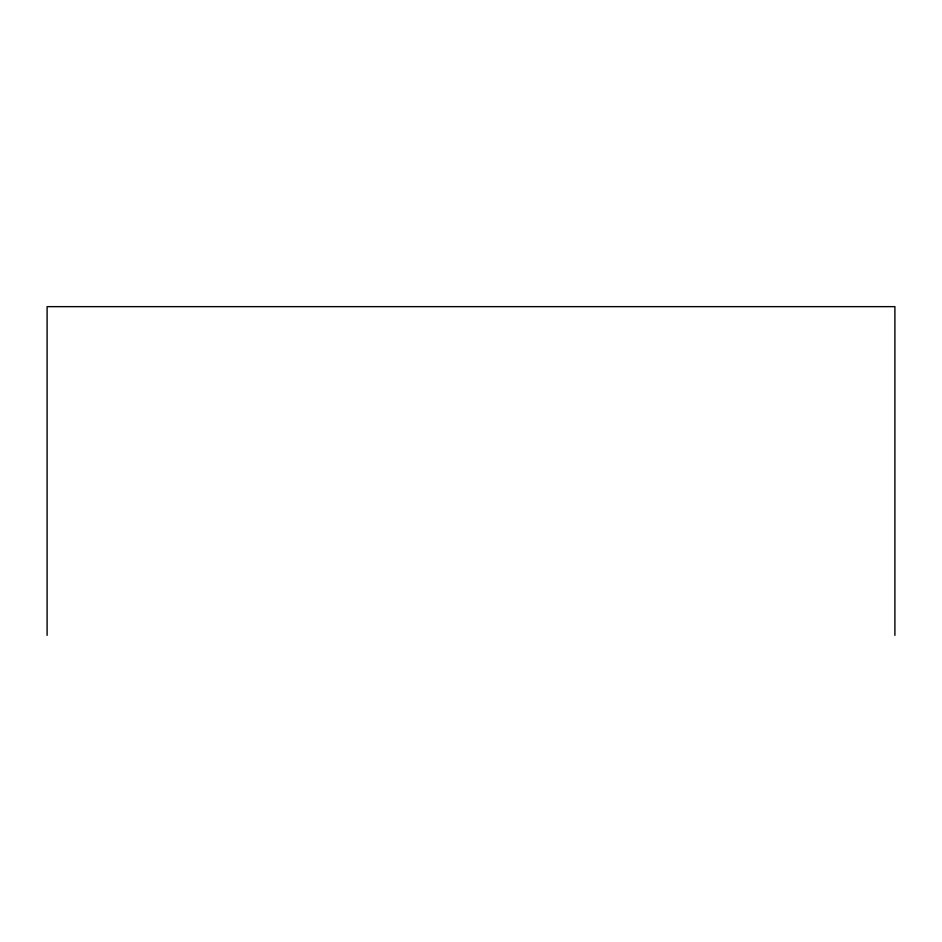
<?xml version="1.0" encoding="UTF-8"?>
<svg xmlns="http://www.w3.org/2000/svg" width="942" height="942" viewBox="0 0 942 942"><rect width="100%" height="100%" fill="white"/><g stroke="black" fill="none" stroke-linecap="round" stroke-linejoin="round"><path stroke-width="1.41" d="M894.9 635.355L894.9 306.645L47.1 306.645L47.1 635.355"/></g></svg>
